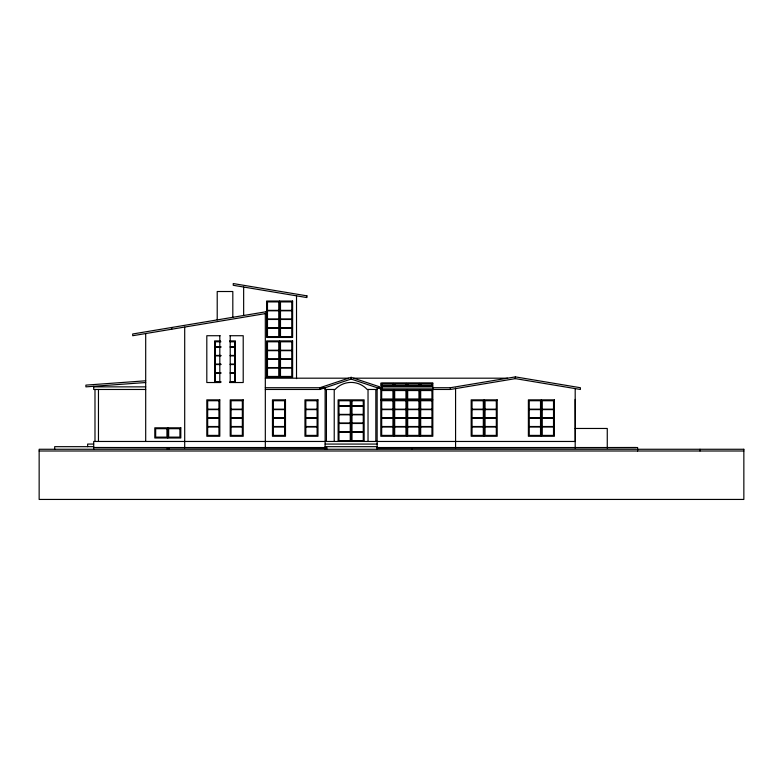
<?xml version="1.0" encoding="UTF-8"?>
<svg xmlns="http://www.w3.org/2000/svg" width="783" height="783" viewBox="0 0 783 783"><rect width="100%" height="100%" fill="white"/><g stroke="black" fill="none" stroke-linecap="round" stroke-linejoin="round"><path stroke-width="1.17" d="M265.32 387.722L319.924 387.722L351.127 377.328L382.329 387.722M265.32 389.464L319.924 389.464L351.127 379.06L382.329 389.464L382.329 386.362L432.823 386.362L432.823 389.464L450.372 389.464L515.38 378.629L580.399 389.464L580.399 387.722L515.38 376.887L450.372 387.722L432.823 387.722M145.697 380.792L85.895 385.128L85.895 386.861L145.697 382.525M267.483 310.362L278.748 310.362M280.48 310.362L291.756 310.362M267.483 310.802L278.748 310.802M280.48 310.802L291.756 310.802M267.483 319.033L278.748 319.033M280.48 319.033L291.756 319.033M267.483 319.464L278.748 319.464M280.48 319.464L291.756 319.464M267.483 327.705L278.748 327.705M280.48 327.705L291.756 327.705M267.483 328.136L278.748 328.136M280.48 328.136L291.756 328.136M220.16 335.721L206.81 335.721L206.81 382.525L220.385 382.525M229.869 335.721L243.21 335.721L243.21 382.525L229.634 382.525M220.385 340.918L214.611 340.918L214.611 382.525M229.634 340.918L235.409 340.918L235.409 382.525M220.933 341.789L215.305 341.789L215.305 382.31L220.933 382.31M229.869 341.789L234.714 341.789L234.714 382.31L229.869 382.31M215.305 346.771L220.933 346.771M230.212 346.771L234.714 346.771M215.305 347.202L220.933 347.202M230.212 347.202L234.714 347.202M267.483 350.236L278.748 350.236M280.48 350.236L291.756 350.236M267.483 350.667L278.748 350.667M280.48 350.667L291.756 350.667M215.305 355.433L220.933 355.433M230.212 355.433L234.714 355.433M215.305 355.874L220.933 355.874M230.212 355.874L234.714 355.874M267.483 358.908L278.748 358.908M280.48 358.908L291.756 358.908M267.483 359.338L278.748 359.338M280.48 359.338L291.756 359.338M215.305 364.105L220.933 364.105M230.212 364.105L234.714 364.105M215.305 364.535L220.933 364.535M230.212 364.535L234.714 364.535M267.483 367.57L278.748 367.57M280.48 367.57L291.756 367.57M267.483 368.01L278.748 368.01M280.48 368.01L291.756 368.01M215.305 372.777L220.933 372.777M230.212 372.777L234.714 372.777M215.305 373.207L220.933 373.207M230.212 373.207L234.714 373.207M265.32 378.189L348.523 378.189M353.73 378.189L507.58 378.189M215.305 381.654L220.933 381.654M230.212 381.654L234.714 381.654M381.683 384.022L392.949 384.022M394.681 384.022L405.956 384.022M407.689 384.022L418.954 384.022M420.686 384.022L431.952 384.022M381.683 385.481L392.949 385.481M394.681 385.481L405.956 385.481M407.689 385.481L418.954 385.481M420.686 385.481L431.952 385.481M93.696 386.861L145.697 386.861M321.568 388.094L324.005 388.094M378.248 388.094L432.823 388.094M145.697 389.464L93.696 389.464L93.696 386.293M325.121 389.464L335.095 389.464A21.777 21.777 0 0 1 367.168 389.464L377.132 389.464M575.192 399.428L575.299 441.465L93.696 441.465L93.696 449.266M380.812 399.859L432.823 399.859M338.99 405.711L350.265 405.711M351.998 405.711L363.263 405.711M338.99 406.142L350.265 406.142M351.998 406.142L363.263 406.142M207.671 409.176L218.946 409.176M231.073 409.176L242.348 409.176M273.336 409.176L284.601 409.176M305.84 409.176L317.105 409.176M381.683 409.176L392.949 409.176M394.681 409.176L405.956 409.176M407.689 409.176L418.954 409.176M420.686 409.176L431.952 409.176M472.041 409.176L483.317 409.176M485.049 409.176L496.314 409.176M529.249 409.176L540.524 409.176M542.257 409.176L553.522 409.176M207.671 409.617L218.946 409.617M231.073 409.617L242.348 409.617M273.336 409.617L284.601 409.617M305.84 409.617L317.105 409.617M381.683 409.617L392.949 409.617M394.681 409.617L405.956 409.617M407.689 409.617L418.954 409.617M420.686 409.617L431.952 409.617M472.041 409.617L483.317 409.617M485.049 409.617L496.314 409.617M529.249 409.617L540.524 409.617M542.257 409.617L553.522 409.617M338.99 414.383L350.265 414.383M351.998 414.383L363.263 414.383M338.99 414.814L350.265 414.814M351.998 414.814L363.263 414.814M207.671 417.848L218.946 417.848M231.073 417.848L242.348 417.848M273.336 417.848L284.601 417.848M305.84 417.848L317.105 417.848M381.683 417.848L392.949 417.848M394.681 417.848L405.956 417.848M407.689 417.848L418.954 417.848M420.686 417.848L431.952 417.848M472.041 417.848L483.317 417.848M485.049 417.848L496.314 417.848M529.249 417.848L540.524 417.848M542.257 417.848L553.522 417.848M207.671 418.279L218.946 418.279M231.073 418.279L242.348 418.279M273.336 418.279L284.601 418.279M305.84 418.279L317.105 418.279M381.683 418.279L392.949 418.279M394.681 418.279L405.956 418.279M407.689 418.279L418.954 418.279M420.686 418.279L431.952 418.279M472.041 418.279L483.317 418.279M485.049 418.279L496.314 418.279M529.249 418.279L540.524 418.279M542.257 418.279L553.522 418.279M338.99 423.045L350.265 423.045M351.998 423.045L363.263 423.045M338.99 423.486L350.265 423.486M351.998 423.486L363.263 423.486M207.671 426.51L218.946 426.51M231.073 426.51L242.348 426.51M273.336 426.51L284.601 426.51M305.84 426.51L317.105 426.51M381.683 426.51L392.949 426.51M394.681 426.51L405.956 426.51M407.689 426.51L418.954 426.51M420.686 426.51L431.952 426.51M472.041 426.51L483.317 426.51M485.049 426.51L496.314 426.51M529.249 426.51L540.524 426.51M542.257 426.51L553.522 426.51M207.671 426.95L218.946 426.95M231.073 426.95L242.348 426.95M273.336 426.95L284.601 426.95M305.84 426.95L317.105 426.95M381.683 426.95L392.949 426.95M394.681 426.95L405.956 426.95M407.689 426.95L418.954 426.95M420.686 426.95L431.952 426.95M472.041 426.95L483.317 426.95M485.049 426.95L496.314 426.95M529.249 426.95L540.524 426.95M542.257 426.95L553.522 426.95M575.192 428.467L607.265 428.467L607.265 448.111M338.99 431.717L350.265 431.717M351.998 431.717L363.263 431.717M338.99 432.147L350.265 432.147M351.998 432.147L363.263 432.147M338.99 440.604L350.265 440.604M351.998 440.604L363.263 440.604M93.696 444.069L87.627 444.069L87.627 446.672M325.121 444.069L377.132 444.069M93.696 446.672L54.683 446.672L54.683 449.266M325.121 446.672L377.132 446.672M93.696 447.533L326.854 447.533L326.854 449.266M377.132 447.533L637.607 447.533L637.607 450.998M325.121 447.964L95.428 447.533M377.132 447.964L635.865 447.533M39.15 450.998L743.85 450.998M700.012 449.266L700.012 450.998M575.192 388.593L575.192 448.15M541.386 399.859L541.386 436.268M515.38 376.887L515.38 378.629M484.178 399.859L484.178 436.268M455.579 388.094L455.579 447.964M450.372 387.722L450.372 389.464M431.952 386.166L431.952 383.347L420.686 383.347L420.686 386.166M419.825 383.122L419.825 385.706M419.825 389.68L419.825 436.268M418.954 386.166L418.954 383.347L407.689 383.347L407.689 386.166M412.24 447.533L412.24 449.266M406.817 383.122L406.817 385.706M406.817 389.68L406.817 436.268M405.956 386.166L405.956 383.347L394.681 383.347L394.681 386.166M393.82 383.122L393.82 385.706M393.82 389.68L393.82 436.268M392.949 386.166L392.949 383.347L381.683 383.347L381.683 386.166M377.132 387.722L377.132 449.266M375.83 389.464L375.83 441.465M368.03 389.464L368.03 441.465M364.134 441.465L364.134 399.859L338.129 399.859L338.129 441.465M351.998 400.73L351.998 441.25M351.127 377.328L351.127 379.06M351.127 400.73L351.127 441.25M350.265 400.73L350.265 441.25M334.224 389.464L334.224 441.465M326.423 389.464L326.423 441.465M325.121 387.722L325.121 449.266M319.924 387.722L319.924 389.464M296.522 295.847L296.522 378.629M279.619 301.044L279.619 337.453M279.619 340.918L279.619 377.328M265.32 313.611L265.32 447.964M243.65 287.038L243.65 315.49M232.815 317.301L232.815 291.511L217.214 291.511L217.214 319.904M230.212 335.721L230.212 382.525M219.808 335.721L219.808 382.525M184.7 327.049L184.7 447.964M171.702 327.48L171.702 329.222M169.099 447.533L169.099 449.266M167.807 427.812L167.807 438M167.366 447.533L167.366 449.266M145.697 333.548L145.697 441.465M98.462 389.464L98.462 441.465M94.988 389.464L94.988 441.465M266.181 311.742L132.699 333.989L132.699 335.721L266.181 313.474L266.181 311.742M292.617 301.044L266.611 301.044L266.611 337.453L292.617 337.453L292.617 301.044M278.748 301.915L267.483 301.915L267.483 336.582L278.748 336.582L278.748 301.915M291.756 301.915L280.48 301.915L280.48 336.582L291.756 336.582L291.756 301.915M292.617 340.918L266.611 340.918L266.611 377.328L292.617 377.328L292.617 340.918M278.748 341.789L267.483 341.789L267.483 376.457L278.748 376.457L278.748 341.789M291.756 341.789L280.48 341.789L280.48 376.457L291.756 376.457L291.756 341.789M432.823 383.122L380.812 383.122L380.812 385.706L432.823 385.706L432.823 383.122M432.823 389.68L380.812 389.68L380.812 436.268L432.823 436.268L432.823 389.68M392.949 390.541L381.683 390.541L381.683 398.997L392.949 398.997L392.949 390.541M405.956 390.541L394.681 390.541L394.681 398.997L405.956 398.997L405.956 390.541M418.954 390.541L407.689 390.541L407.689 398.997L418.954 398.997L418.954 390.541M431.952 390.541L420.686 390.541L420.686 398.997L431.952 398.997L431.952 390.541M219.808 399.859L206.81 399.859L206.81 436.268L219.808 436.268L219.808 399.859M243.21 399.859L230.212 399.859L230.212 436.268L243.21 436.268L243.21 399.859M285.472 399.859L272.464 399.859L272.464 436.268L285.472 436.268L285.472 399.859M317.976 399.859L304.969 399.859L304.969 436.268L317.976 436.268L317.976 399.859M497.185 399.859L471.18 399.859L471.18 436.268L497.185 436.268L497.185 399.859M554.393 399.859L528.388 399.859L528.388 436.268L554.393 436.268L554.393 399.859M218.946 400.73L207.671 400.73L207.671 435.397L218.946 435.397L218.946 400.73M242.348 400.73L231.073 400.73L231.073 435.397L242.348 435.397L242.348 400.73M284.601 400.73L273.336 400.73L273.336 435.397L284.601 435.397L284.601 400.73M317.105 400.73L305.84 400.73L305.84 435.397L317.105 435.397L317.105 400.73M363.263 400.73L338.99 400.73L338.99 441.25L363.263 441.25L363.263 400.73M392.949 400.73L381.683 400.73L381.683 435.397L392.949 435.397L392.949 400.73M405.956 400.73L394.681 400.73L394.681 435.397L405.956 435.397L405.956 400.73M418.954 400.73L407.689 400.73L407.689 435.397L418.954 435.397L418.954 400.73M431.952 400.73L420.686 400.73L420.686 435.397L431.952 435.397L431.952 400.73M483.317 400.73L472.041 400.73L472.041 435.397L483.317 435.397L483.317 400.73M496.314 400.73L485.049 400.73L485.049 435.397L496.314 435.397L496.314 400.73M540.524 400.73L529.249 400.73L529.249 435.397L540.524 435.397L540.524 400.73M553.522 400.73L542.257 400.73L542.257 435.397L553.522 435.397L553.522 400.73M180.804 427.812L154.799 427.812L154.799 438L180.804 438L180.804 427.812M166.936 428.683L155.67 428.683L155.67 437.129L166.936 437.129L166.936 428.683M179.933 428.683L168.668 428.683L168.668 437.129L179.933 437.129L179.933 428.683M743.85 449.266L39.15 449.266L39.15 499.437L743.85 499.437L743.85 449.266M306.926 295.847L233.246 283.563L233.246 285.296L306.926 297.579L306.926 295.847"/></g></svg>
